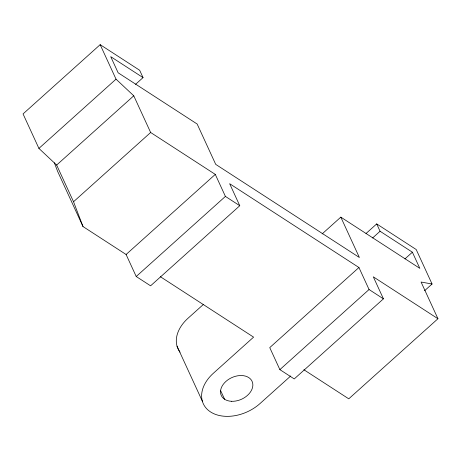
<?xml version="1.0" encoding="UTF-8"?>
<svg xmlns="http://www.w3.org/2000/svg" width="461" height="461" viewBox="0 0 461 461"><rect width="100%" height="100%" fill="white"/><g stroke="black" fill="none" stroke-linecap="round" stroke-linejoin="round"><path stroke-width="0.69" d="M135.546 84.346L143.043 77.609L139.671 70.274L100.164 44.665L23.05 113.919L38.914 148.407L56.651 165.055L73.529 201.745L83.003 226.558L126.095 254.495L136.22 276.508L150.586 285.82L239.778 205.721L229.653 183.709L358.94 267.513L369.065 289.525L383.431 298.837L294.239 378.936L279.873 369.624L269.748 347.611L358.94 267.513M38.914 148.407L116.028 79.154L100.164 44.665M56.651 165.055L133.765 95.802L116.028 79.154M73.529 201.745L150.643 132.491L133.765 95.802M126.095 254.495L215.287 174.396L150.643 132.491M136.22 276.508L225.412 196.409L215.287 174.396M203.382 304.456L188.025 318.251A36.742 25.707 -24.7 0 0 180.049 352.164M322.118 233.923L340.812 217.137L419.821 268.348L412.393 252.207L380.071 231.255L376.695 223.913L366.017 233.508M372.597 237.968L380.071 231.255M279.873 369.624L369.065 289.525M404.919 258.921L412.393 252.207M290.741 375.963L260.021 403.548A36.742 25.707 -24.7 0 1 210.516 411.915A36.742 25.707 -24.7 0 1 213.334 373.289L253.59 337.135L160.319 276.681M424.587 290.724L432.066 284.011L416.202 249.522L376.695 223.913M432.066 284.011L421.077 282.04L437.95 318.73L348.758 398.828L303.868 369.728M143.043 77.609L110.721 56.663L118.149 72.803L197.158 124.021L215.719 164.375L359.373 257.492L340.812 217.137M437.95 318.73L373.306 276.825L383.431 298.837M225.412 196.409L239.778 205.721M220.733 390.847L224.605 399.261M177.036 346.165L202.35 401.203M83.003 226.558L57.688 171.527L54.358 162.808M231.606 401.3A16.959 11.865 -24.7 0 0 252.524 382.521A16.959 11.865 -24.7 0 0 225.907 381.437A16.959 11.865 -24.7 0 0 231.606 401.3"/></g></svg>
